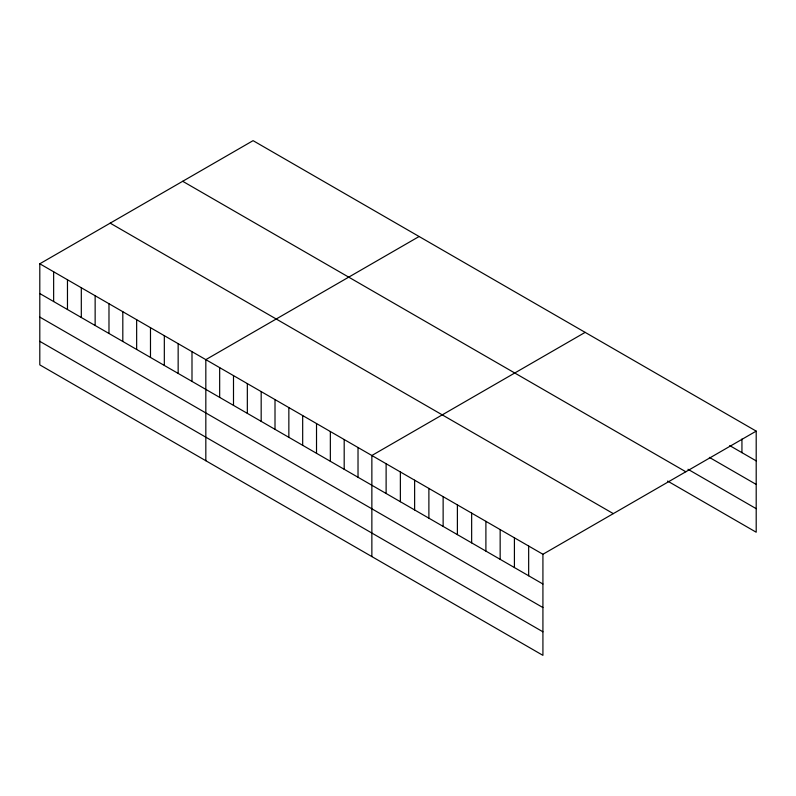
<?xml version="1.0" encoding="UTF-8"?>
<svg xmlns="http://www.w3.org/2000/svg" width="796" height="796" viewBox="0 0 796 796"><rect width="100%" height="100%" fill="white"/><g stroke="black" fill="none" stroke-linecap="round" stroke-linejoin="round"><path stroke-width="1.19" d="M39.8 263.784L542.922 554.265L542.922 655.347L39.8 364.876L39.8 263.784L253.078 140.653L756.2 431.124L756.2 532.216L667.615 481.063M419.104 236.511L205.826 359.643L205.826 460.725M585.14 332.37L371.861 455.501L371.861 556.583M542.922 554.265L756.2 431.124M729.723 445.601L756.2 460.884M709.365 457.382L756.2 484.426M687.983 469.282L756.2 508.674M182.692 181.289L685.814 471.759M110.186 223.149L613.308 513.629M39.8 293.545L542.922 584.015M39.8 317.087L542.922 607.557M39.8 341.335L542.922 631.805M741.942 439.014L741.942 452.655M528.663 546.036L528.663 575.787M514.415 537.798L514.415 567.558M500.157 529.569L500.157 559.329M485.898 521.34L485.898 551.101M471.65 513.112L471.65 542.872M457.392 504.883L457.392 534.633M443.133 496.654L443.133 526.405M428.885 488.426L428.885 518.176M414.626 480.187L414.626 509.947M400.368 471.958L400.368 501.719M386.12 463.73L386.12 493.49M358.021 447.511L358.021 477.272M344.19 439.521L344.19 469.282M330.35 431.541L330.35 461.292M316.519 423.552L316.519 453.302M302.679 415.562L302.679 445.312M288.849 407.572L288.849 437.332M275.008 399.582L275.008 429.342M261.178 391.592L261.178 421.353M247.337 383.612L247.337 413.363M233.497 375.622L233.497 405.373M219.666 367.633L219.666 397.393M191.995 351.653L191.995 381.413M178.155 343.673L178.155 373.423M164.324 335.683L164.324 365.434M150.484 327.693L150.484 357.444M136.653 319.703L136.653 349.464M122.813 311.714L122.813 341.474M108.982 303.724L108.982 333.484M95.142 295.744L95.142 325.494M81.311 287.754L81.311 317.505M67.471 279.764L67.471 309.525M53.64 271.774L53.64 301.535"/></g></svg>
